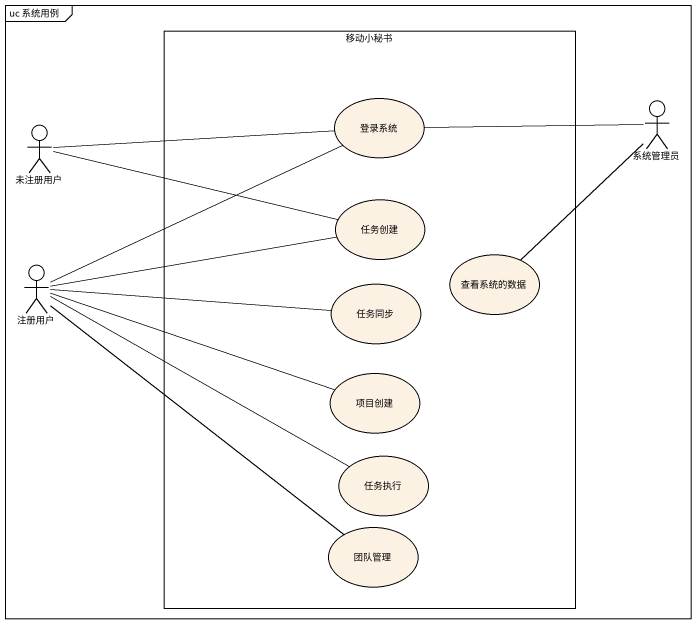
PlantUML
@startuml
mainframe uc 系统用例
rectangle 移动小秘书 {
  usecase 登录系统
  usecase 任务创建
  usecase 查看系统的数据
  usecase 任务同步
  usecase 项目创建
  usecase 任务执行
  usecase 团队管理
}
actor 系统管理员
actor 未注册用户
actor 注册用户
系统管理员 -left- 登录系统
系统管理员 -- 查看系统的数据
未注册用户 -right- 登录系统
未注册用户 -right- 任务创建
注册用户 -right- 登录系统
注册用户 -right- 任务创建
注册用户 -right- 任务同步
注册用户 -right- 项目创建
注册用户 -right- 任务执行
注册用户 -- 团队管理
@enduml
